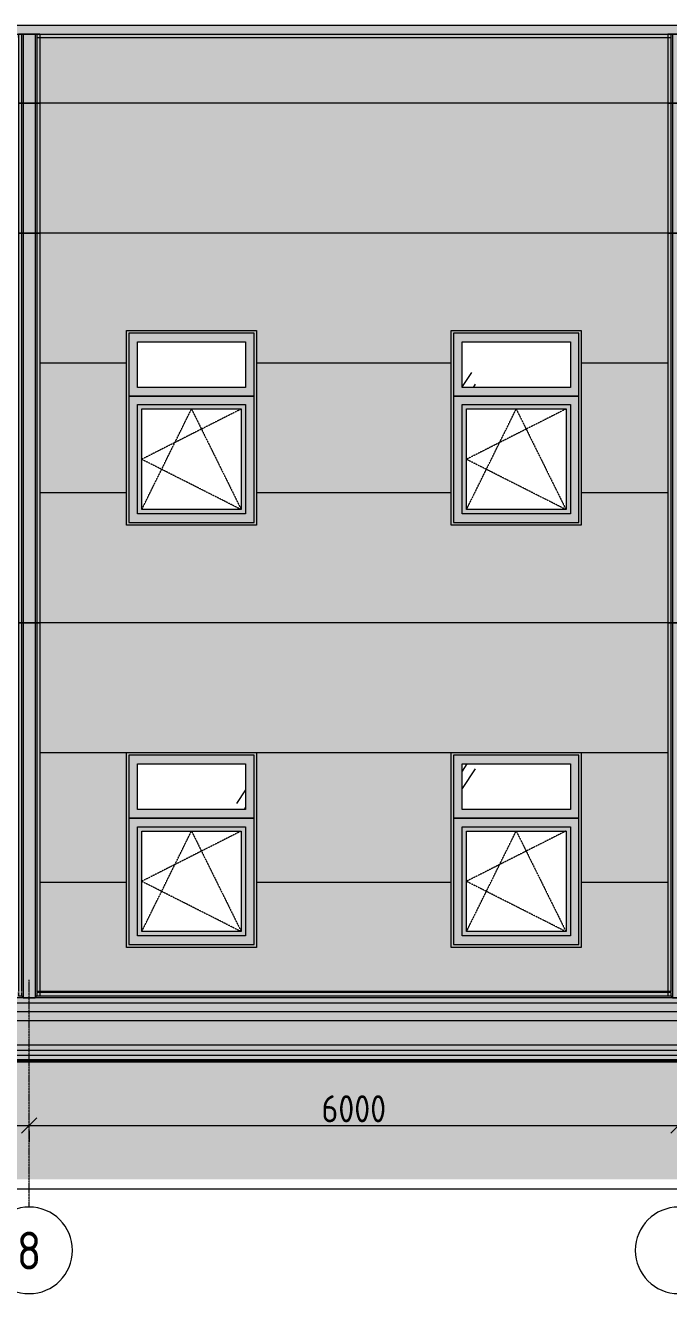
# Model space of a CAD drawing. Header units: millimetres. Extents: x 148937 to 2048786, y 870 to 351006.
# Drawn here: x 546280 to 552222, y 316332 to 328052 of the extents above; entities that cross this region are included whole.
import ezdxf

# ---------------------------------------------------------------- set-up
doc = ezdxf.new("R2010")
doc.units = ezdxf.units.MM
doc.linetypes.add('_ШПТ__20_т__2_5__Линия сетки', pattern=[25, 20, -2.5, 0, -2.5])
doc.linetypes.add('_ШТР__2__1_', pattern=[3, 2, -1])
doc.layers.get('Defpoints').update_dxf_attribs({"color": 4})
for name, color, linetype, lineweight, true_color in [('Каркас_Импост', 7, 'Continuous', 9, 0x0080c0), ('Линии', 7, 'Continuous', 9, 0x00a600), ('Монтажный зазор', 7, 'Continuous', 9, 0x808040), ('Окна', 7, 'Continuous', 9, 0x0080c0), ('Открывание', 7, '_ШТР__2__1_', 9, 0x373737)]:
    doc.layers.add(name, color=color, linetype=linetype, lineweight=lineweight, true_color=true_color)
for name, color, linetype, lineweight in [('Обобщенные модели', 7, 'Continuous', 18), ('Оси', 72, 'Continuous', 9), ('Перекрытия', 7, 'Continuous', 18), ('Размеры', 7, 'Continuous', 9), ('Стены', 7, 'Continuous', 18), ('Элементы узлов', 7, 'Continuous', 18)]:
    doc.layers.add(name, color=color, linetype=linetype, lineweight=lineweight)
doc.styles.add('GOST Common', font='GOST Common.ttf', dxfattribs={"width": 0.9, "height": 350})
doc.styles.add('GOST Common_1', font='GOST Common.ttf', dxfattribs={"width": 0.9, "height": 250})
doc.dimstyles.new('Основной_2_5_мм', dxfattribs={"dimscale": 304.8, "dimtxt": 251.428749, "dimasz": 0.463911, "dimexe": 0.492126, "dimexo": 0.492126, "dimgap": 0.098425, "dimtad": 1, "dimdec": 3, "dimrnd": 0.001, "dimdsep": 46, "dimtxsty": 'GOST Common_1', "dimblk1": 'OBLIQUE', "dimblk2": 'OBLIQUE', "dimsah": 1, "dimcen": 0.09, "dimdle": 0.492126, "dimazin": 2, "dimtfac": 1, "dimtdec": 4, "dimtix": 1, "dimtmove": 0, "dimatfit": 3, "dimfxl": 1, "dimtvp": 1, "dimtolj": 1, "dimtzin": 0, "dimlwd": 20, "dimlwe": 20, "dimarcsym": 2})
pattern_1 = [(236.31, (995.8, 1244.6), (-1777.996, -3556.002), [641.07, -5769.6]), (236.31, (1031.34, 1137.9), (-1777.996, -3556.002), [384.64, -6026.03]), (236.31, (818, 1137.9), (-1777.996, -3556.002), [384.64, -6026.03])]

# ---------------------------------------------------------------- blocks, each defined once
blk = doc.blocks.new('102_Окно_1Створка_Ф_ГОСТ23166-99 - 1160х1750_1170_h-V5-_О__Ф__1-10__Южный')
at = {"layer": 'Каркас_Импост', "true_color": 0xf7fbf5}
h = blk.add_hatch(color=7, dxfattribs=at)
h.paths.add_polyline_path([(34960, 5995), (35080, 5995), (35080, 6575), (33920, 6575), (33920, 5995), (34158, 5995)], flags=0)
h.paths.add_polyline_path([(35000, 6075), (34000, 6075), (34000, 6495), (35000, 6495), (35000, 6300)], flags=0)
h = blk.add_hatch(color=7, dxfattribs=at)
h.paths.add_polyline_path([(34000, 4825), (35080, 4825), (35080, 5995), (33920, 5995), (33920, 4825), (33970, 4825)], flags=0)
h.paths.add_polyline_path([(34000, 4905), (34000, 5915), (35000, 5915), (35000, 4905), (34040, 4905)], flags=0)
h = blk.add_hatch(color=7, dxfattribs=at)
h.paths.add_polyline_path([(34000, 4905), (35000, 4905), (35000, 5915), (34000, 5915), (34000, 5100)], flags=0)
h.paths.add_polyline_path([(34040, 4945), (34040, 5875), (34960, 5875), (34960, 4945), (34158, 4945)], flags=0)
at = {"layer": 'Монтажный зазор', "true_color": 0x7f7f7f}
h = blk.add_hatch(color=8, dxfattribs=at)
h.paths.add_polyline_path([(33920, 4800), (35100, 4800), (35100, 6600), (33900, 6600), (33900, 4800)], flags=0)
h.paths.add_polyline_path([(34960, 4825), (33920, 4825), (33920, 6575), (35080, 6575), (35080, 4825), (35000, 4825)], flags=0)
at = {"layer": 'Монтажный зазор'}
h = blk.add_hatch(dxfattribs=at)
h.set_pattern_fill('FP_1', style=0, pattern_type=2)
h.set_pattern_definition(pattern_1)
h.paths.add_polyline_path([(34158, 6075), (35000, 6075), (35000, 6495), (34000, 6495), (34000, 6075), (34040, 6075)], flags=0)
at = {"layer": 'Каркас_Импост', "color": 7}
for p, q in [((33920, 6575), (33920, 5995)), ((35080, 6575), (33920, 6575)), ((35080, 5995), (35080, 6575)), ((34000, 6495), (35000, 6495)), ((34000, 6075), (34000, 6495)), ((35000, 6495), (35000, 6075)), ((33920, 5995), (35080, 5995)), ((33920, 5995), (33920, 4825)), ((35080, 5995), (33920, 5995)), ((35000, 6075), (34000, 6075)), ((35080, 4825), (35080, 5995)), ((34000, 5915), (35000, 5915)), ((34000, 4905), (34000, 5915)), ((34040, 5875), (34960, 5875)), ((34040, 4945), (34040, 5875)), ((34960, 5875), (34960, 4945)), ((35000, 5915), (35000, 4905)), ((34960, 4945), (34040, 4945)), ((33920, 4825), (35080, 4825)), ((35000, 4905), (34000, 4905))]:
    blk.add_line(p, q, dxfattribs=at)
at = {"layer": 'Открывание', "color": 7}
for p, q in [((34040, 4945), (34500, 5875)), ((34960, 5875), (34040, 5410)), ((34500, 5875), (34960, 4945)), ((34960, 4945), (34040, 5410))]:
    blk.add_line(p, q, dxfattribs=at)
blk = doc.blocks.new('102_Окно_1Створка_Ф_ГОСТ23166-99 - 1160х1750_1170_h-V6-_О__Ф__1-10__Южный')
at = {"layer": 'Каркас_Импост', "true_color": 0xf7fbf5}
h = blk.add_hatch(color=7, dxfattribs=at)
h.paths.add_polyline_path([(37040, 5995), (38080, 5995), (38080, 6575), (36920, 6575), (36920, 5995), (37000, 5995)], flags=0)
h.paths.add_polyline_path([(37000, 6075), (37000, 6495), (38000, 6495), (38000, 6075), (37040, 6075)], flags=0)
h = blk.add_hatch(color=7, dxfattribs=at)
h.paths.add_polyline_path([(38000, 4825), (38080, 4825), (38080, 5995), (36920, 5995), (36920, 4825), (37960, 4825)], flags=0)
h.paths.add_polyline_path([(37000, 4905), (37000, 5915), (38000, 5915), (38000, 4905), (37040, 4905)], flags=0)
h = blk.add_hatch(color=7, dxfattribs=at)
h.paths.add_polyline_path([(37000, 4905), (38000, 4905), (38000, 5915), (37000, 5915), (37000, 5137)], flags=0)
h.paths.add_polyline_path([(37960, 4945), (37040, 4945), (37040, 5875), (37960, 5875), (37960, 5528)], flags=0)
at = {"layer": 'Монтажный зазор', "true_color": 0x7f7f7f}
h = blk.add_hatch(color=8, dxfattribs=at)
h.paths.add_polyline_path([(36900, 4800), (38100, 4800), (38100, 6600), (36900, 6600), (36900, 4825)], flags=0)
h.paths.add_polyline_path([(38030, 4825), (36920, 4825), (36920, 6575), (38080, 6575), (38080, 4825), (38033, 4825)], flags=0)
at = {"layer": 'Монтажный зазор'}
h = blk.add_hatch(dxfattribs=at)
h.set_pattern_fill('FP_1', style=0, pattern_type=2)
h.set_pattern_definition(pattern_1)
h.paths.add_polyline_path([(37960, 6075), (38000, 6075), (38000, 6495), (37000, 6495), (37000, 6075), (37040, 6075)], flags=0)
at = {"layer": 'Каркас_Импост', "color": 7}
for p, q in [((36920, 6575), (36920, 5995)), ((38080, 6575), (36920, 6575)), ((38080, 5995), (38080, 6575)), ((37000, 6495), (38000, 6495)), ((37000, 6075), (37000, 6495)), ((38000, 6495), (38000, 6075)), ((36920, 5995), (38080, 5995)), ((36920, 5995), (36920, 4825)), ((38080, 5995), (36920, 5995)), ((38000, 6075), (37000, 6075)), ((38080, 4825), (38080, 5995)), ((37000, 5915), (38000, 5915)), ((37000, 4905), (37000, 5915)), ((37040, 5875), (37960, 5875)), ((37040, 4945), (37040, 5875)), ((37960, 5875), (37960, 4945)), ((38000, 5915), (38000, 4905)), ((37960, 4945), (37040, 4945)), ((36920, 4825), (38080, 4825)), ((38000, 4905), (37000, 4905))]:
    blk.add_line(p, q, dxfattribs=at)
at = {"layer": 'Открывание', "color": 7}
for p, q in [((37040, 4945), (37500, 5875)), ((37960, 5875), (37040, 5410)), ((37500, 5875), (37960, 4945)), ((37960, 4945), (37040, 5410))]:
    blk.add_line(p, q, dxfattribs=at)
blk = doc.blocks.new('102_Окно_1Створка_Ф_ГОСТ23166-99 - 1160х1750_1170_h-V11-_О__Ф__1-10__Южный')
at = {"layer": 'Каркас_Импост', "true_color": 0xf7fbf5}
h = blk.add_hatch(color=7, dxfattribs=at)
h.paths.add_polyline_path([(34040, 2095), (35080, 2095), (35080, 2675), (33920, 2675), (33920, 2095), (34000, 2095)], flags=0)
h.paths.add_polyline_path([(35000, 2175), (34000, 2175), (34000, 2595), (35000, 2595), (35000, 2397)], flags=0)
h = blk.add_hatch(color=7, dxfattribs=at)
h.paths.add_polyline_path([(34158, 925), (35080, 925), (35080, 2095), (33920, 2095), (33920, 925), (34040, 925)], flags=0)
h.paths.add_polyline_path([(34000, 1005), (34000, 2015), (35000, 2015), (35000, 1005), (34040, 1005)], flags=0)
h = blk.add_hatch(color=7, dxfattribs=at)
h.paths.add_polyline_path([(34158, 1005), (35000, 1005), (35000, 2015), (34000, 2015), (34000, 1005), (34043, 1005)], flags=0)
h.paths.add_polyline_path([(34040, 1045), (34040, 1975), (34960, 1975), (34960, 1045), (34158, 1045)], flags=0)
at = {"layer": 'Монтажный зазор', "true_color": 0x7f7f7f}
h = blk.add_hatch(color=8, dxfattribs=at)
h.paths.add_polyline_path([(35100, 900), (35100, 2700), (33900, 2700), (33900, 900), (35080, 900)], flags=0)
h.paths.add_polyline_path([(34158, 925), (33920, 925), (33920, 2675), (35080, 2675), (35080, 925), (34238, 925)], flags=0)
at = {"layer": 'Монтажный зазор'}
h = blk.add_hatch(dxfattribs=at)
h.set_pattern_fill('FP_1', style=0, pattern_type=2)
h.set_pattern_definition(pattern_1)
h.paths.add_polyline_path([(34040, 2175), (35000, 2175), (35000, 2595), (34000, 2595), (34000, 2175)], flags=0)
at = {"layer": 'Открывание', "linetype": 'Continuous'}
h = blk.add_hatch(dxfattribs=at)
h.set_pattern_fill('FP_1', style=0, pattern_type=2)
h.set_pattern_definition(pattern_1)
h.paths.add_polyline_path([(34202, 1045), (34960, 1045), (34960, 1975), (34040, 1975), (34040, 1045), (34158, 1045)], flags=0)
at = {"layer": 'Каркас_Импост', "color": 7}
for p, q in [((33920, 2675), (33920, 2095)), ((35080, 2675), (33920, 2675)), ((34000, 2595), (35000, 2595)), ((34000, 2175), (34000, 2595)), ((35000, 2595), (35000, 2175)), ((35080, 2095), (35080, 2675)), ((35000, 2175), (34000, 2175)), ((33920, 2095), (35080, 2095)), ((33920, 2095), (33920, 925)), ((35080, 2095), (33920, 2095)), ((34000, 2015), (35000, 2015)), ((34000, 1005), (34000, 2015)), ((35000, 2015), (35000, 1005)), ((35080, 925), (35080, 2095)), ((34040, 1975), (34960, 1975)), ((34040, 1045), (34040, 1975)), ((34960, 1975), (34960, 1045)), ((35000, 1005), (34000, 1005)), ((34960, 1045), (34040, 1045)), ((33920, 925), (35080, 925))]:
    blk.add_line(p, q, dxfattribs=at)
at = {"layer": 'Открывание', "color": 7}
for p, q in [((34040, 1045), (34500, 1975)), ((34960, 1975), (34040, 1510)), ((34500, 1975), (34960, 1045)), ((34960, 1045), (34040, 1510))]:
    blk.add_line(p, q, dxfattribs=at)
blk = doc.blocks.new('102_Окно_1Створка_Ф_ГОСТ23166-99 - 1160х1750_1170_h-V12-_О__Ф__1-10__Южный')
at = {"layer": 'Каркас_Импост', "true_color": 0xf7fbf5}
h = blk.add_hatch(color=7, dxfattribs=at)
h.paths.add_polyline_path([(38000, 2095), (38080, 2095), (38080, 2675), (36920, 2675), (36920, 2095), (37960, 2095)], flags=0)
h.paths.add_polyline_path([(37000, 2175), (37000, 2595), (38000, 2595), (38000, 2175), (37040, 2175)], flags=0)
h = blk.add_hatch(color=7, dxfattribs=at)
h.paths.add_polyline_path([(36920, 925), (38080, 925), (38080, 2095), (36920, 2095), (36920, 1222)], flags=0)
h.paths.add_polyline_path([(38000, 1005), (37000, 1005), (37000, 2015), (38000, 2015), (38000, 1614)], flags=0)
h = blk.add_hatch(color=7, dxfattribs=at)
h.paths.add_polyline_path([(37000, 1005), (38000, 1005), (38000, 2015), (37000, 2015), (37000, 1222)], flags=0)
h.paths.add_polyline_path([(37960, 1045), (37040, 1045), (37040, 1975), (37960, 1975), (37960, 1614)], flags=0)
at = {"layer": 'Монтажный зазор', "true_color": 0x7f7f7f}
h = blk.add_hatch(color=8, dxfattribs=at)
h.paths.add_polyline_path([(36900, 900), (38100, 900), (38100, 2700), (36900, 2700), (36900, 925)], flags=0)
h.paths.add_polyline_path([(37960, 925), (36920, 925), (36920, 2675), (38080, 2675), (38080, 925), (38000, 925)], flags=0)
at = {"layer": 'Монтажный зазор'}
h = blk.add_hatch(dxfattribs=at)
h.set_pattern_fill('FP_1', style=0, pattern_type=2)
h.set_pattern_definition(pattern_1)
h.paths.add_polyline_path([(38000, 2175), (38000, 2595), (37000, 2595), (37000, 2175), (37960, 2175)], flags=0)
at = {"layer": 'Каркас_Импост', "color": 7}
for p, q in [((36920, 2675), (36920, 2095)), ((38080, 2675), (36920, 2675)), ((37000, 2595), (38000, 2595)), ((37000, 2175), (37000, 2595)), ((38000, 2595), (38000, 2175)), ((38080, 2095), (38080, 2675)), ((38000, 2175), (37000, 2175)), ((36920, 2095), (38080, 2095)), ((36920, 2095), (36920, 925)), ((38080, 2095), (36920, 2095)), ((37000, 2015), (38000, 2015)), ((37000, 1005), (37000, 2015)), ((38000, 2015), (38000, 1005)), ((38080, 925), (38080, 2095)), ((37040, 1975), (37960, 1975)), ((37040, 1045), (37040, 1975)), ((37960, 1975), (37960, 1045)), ((38000, 1005), (37000, 1005)), ((37960, 1045), (37040, 1045)), ((36920, 925), (38080, 925))]:
    blk.add_line(p, q, dxfattribs=at)
at = {"layer": 'Открывание', "color": 7}
for p, q in [((37040, 1045), (37500, 1975)), ((37960, 1975), (37040, 1510)), ((37500, 1975), (37960, 1045)), ((37960, 1045), (37040, 1510))]:
    blk.add_line(p, q, dxfattribs=at)
blk = doc.blocks.new('190_ФЭ_Цоколь_Типовой - ФЭ-Ц1_140х80-1285859-_О__Ф__1-10__Южный')
at = {"layer": 'Обобщенные модели', "true_color": 0x9ea0a1}
h = blk.add_hatch(color=253, dxfattribs=at)
h.paths.add_polyline_path([(32866, 482), (32928, 482), (32931, 491), (27069, 491), (27072, 482), (32720, 482)], flags=0)
h.paths.add_polyline_path([(20010, 482), (20928, 482), (20931, 491), (20000, 491), (20000, 482)], flags=0)
h.paths.add_polyline_path([(45048, 482), (45048, 482), (45051, 491), (39069, 491), (39072, 482), (44493, 482)], flags=0)
h.paths.add_polyline_path([(21072, 482), (26928, 482), (26931, 491), (21069, 491), (21072, 482)], flags=0)
h.paths.add_polyline_path([(38928, 482), (38928, 482), (38931, 491), (33069, 491), (33072, 482), (38876, 482)], flags=0)
h = blk.add_hatch(color=253, dxfattribs=at)
h.paths.add_polyline_path([(20000, 452), (20928, 452), (20928, 482), (20000, 482)], flags=0)
h.paths.add_polyline_path([(45048, 452), (45048, 482), (39072, 482), (39072, 452), (44493, 452)], flags=0)
h.paths.add_polyline_path([(21235, 452), (26928, 452), (26928, 482), (21072, 482), (21072, 452), (21124, 452)], flags=0)
h.paths.add_polyline_path([(38928, 452), (38928, 452), (38928, 482), (33072, 482), (33072, 452), (38928, 452)], flags=0)
h.paths.add_polyline_path([(27235, 452), (32928, 452), (32928, 482), (27072, 482), (27072, 452), (27124, 452)], flags=0)
for points in [[(45125, 435), (45065, 435), (45048, 452), (39072, 452), (39055, 435), (38945, 435), (38928, 452), (33072, 452), (33055, 435), (32945, 435), (32928, 452), (27072, 452), (27055, 435), (26945, 435), (26928, 452), (21072, 452), (21055, 435), (20945, 435), (20928, 452), (20000, 452), (20000, 435), (45065, 435)], [(20000, 385), (45295, 385), (45295, 435), (20000, 435)], [(33010, 305), (45433, 305), (45294, 385), (20000, 385), (20000, 305), (32990, 305)], [(45125, 225), (45433, 225), (45433, 305), (20000, 305), (20000, 225), (44493, 225)]]:
    blk.add_hatch(color=253, dxfattribs=at).paths.add_polyline_path(points, flags=0)
at = {"layer": 'Линии', "color": 7, "lineweight": 18}
for p, q in [((38902, 492), (33098, 492)), ((20000, 225), (45433, 225))]:
    blk.add_line(p, q, dxfattribs=at)
at = {"layer": 'Обобщенные модели'}
for p, q in [((38931, 491), (33069, 491)), ((38928, 482), (33072, 482)), ((45295, 435), (20000, 435)), ((45295, 385), (20000, 385)), ((33072, 452), (38928, 452)), ((45433, 305), (20000, 305))]:
    blk.add_line(p, q, dxfattribs=at)
blk = doc.blocks.new('190_ФЭ_Стена_Стык вертикальный - ФЭ-C1_110-1292203-_О__Ф__1-10__Южный')
at = {"layer": 'Обобщенные модели', "true_color": 0xcfd0cf}
for points in [[(20928, 492), (20928, 3900), (20902, 3900), (20902, 492)], [(20945, 435), (20945, 3900), (20928, 3900), (20928, 492), (20931, 491), (20928, 482), (20928, 452), (20941, 439)], [(20990, 435), (21055, 435), (21055, 3900), (20945, 3900), (20945, 435)], [(21055, 435), (21072, 452), (21072, 482), (21069, 491), (21072, 492), (21072, 3900), (21055, 3900), (21055, 439)], [(21098, 492), (21098, 3900), (21072, 3900), (21072, 492)]]:
    blk.add_hatch(color=254, dxfattribs=at).paths.add_polyline_path(points, flags=0)
at = {"layer": 'Линии', "color": 7, "lineweight": 18}
for p, q in [((20928, 3900), (20902, 3900)), ((20902, 3900), (20902, 491)), ((20945, 3900), (20928, 3900)), ((21055, 3900), (20945, 3900)), ((21072, 3900), (21055, 3900)), ((21098, 3900), (21072, 3900)), ((21098, 3900), (21098, 491)), ((20902, 482), (20902, 452)), ((21098, 482), (21098, 452)), ((20902, 452), (20928, 452)), ((20928, 452), (20945, 435)), ((20945, 435), (21055, 435)), ((21055, 435), (21072, 452)), ((21072, 452), (21098, 452))]:
    blk.add_line(p, q, dxfattribs=at)
at = {"layer": 'Обобщенные модели'}
for p, q in [((20928, 3900), (20928, 491)), ((20945, 3900), (20945, 435)), ((21055, 3900), (21055, 435)), ((21072, 3900), (21072, 491)), ((20928, 482), (20928, 452)), ((21072, 482), (21072, 452))]:
    blk.add_line(p, q, dxfattribs=at)
blk = doc.blocks.new('190_ФЭ_Стена_Стык вертикальный - ФЭ-C1_110-1291943-_О__Ф__1-10__Южный')
at = {"layer": 'Обобщенные модели', "true_color": 0xcfd0cf}
for points in [[(20928, 7500), (20928, 8700), (20902, 8700), (20903, 7500), (20912, 7500)], [(20945, 7500), (20945, 8700), (20928, 8700), (20928, 7500)], [(21055, 7500), (21055, 8700), (20945, 8700), (20945, 7500), (21010, 7500)], [(21055, 7500), (21072, 7500), (21072, 8700), (21055, 8700), (21055, 7877)], [(21098, 7500), (21098, 8700), (21072, 8700), (21072, 7500), (21097, 7500)]]:
    blk.add_hatch(color=254, dxfattribs=at).paths.add_polyline_path(points, flags=0)
at = {"layer": 'Линии', "color": 7, "lineweight": 18}
for p, q in [((20928, 8700), (20902, 8700)), ((20902, 8700), (20902, 7500)), ((20945, 8700), (20928, 8700)), ((21055, 8700), (20945, 8700)), ((21072, 8700), (21055, 8700)), ((21098, 8700), (21072, 8700)), ((21098, 8700), (21098, 7500)), ((20902, 7500), (20928, 7500)), ((20928, 7500), (20945, 7500)), ((20945, 7500), (21055, 7500)), ((21055, 7500), (21072, 7500)), ((21072, 7500), (21098, 7500))]:
    blk.add_line(p, q, dxfattribs=at)
at = {"layer": 'Обобщенные модели'}
for p, q in [((20928, 8700), (20928, 7500)), ((20945, 8700), (20945, 7500)), ((21055, 8700), (21055, 7500)), ((21072, 8700), (21072, 7500))]:
    blk.add_line(p, q, dxfattribs=at)
blk = doc.blocks.new('190_ФЭ_Стена_Стык вертикальный - ФЭ-C1_110-1292370-_О__Ф__1-10__Южный')
at = {"layer": 'Обобщенные модели', "true_color": 0xcfd0cf}
for points in [[(20916, 3900), (20928, 3900), (20928, 7500), (20902, 7500), (20902, 3900)], [(20928, 3900), (20945, 3900), (20945, 7500), (20928, 7500), (20928, 3926)], [(21055, 3900), (21055, 7500), (20945, 7500), (20945, 3900), (21010, 3900)], [(21055, 3900), (21072, 3900), (21072, 7500), (21055, 7500), (21055, 3919)], [(21077, 3900), (21098, 3900), (21098, 7500), (21072, 7500), (21072, 3900)]]:
    blk.add_hatch(color=254, dxfattribs=at).paths.add_polyline_path(points, flags=0)
at = {"layer": 'Линии', "color": 7, "lineweight": 18}
for p, q in [((20928, 7500), (20902, 7500)), ((20902, 7500), (20902, 3900)), ((20945, 7500), (20928, 7500)), ((21055, 7500), (20945, 7500)), ((21072, 7500), (21055, 7500)), ((21098, 7500), (21072, 7500)), ((21098, 7500), (21098, 3900)), ((20902, 3900), (20928, 3900)), ((20928, 3900), (20945, 3900)), ((20945, 3900), (21055, 3900)), ((21055, 3900), (21072, 3900)), ((21072, 3900), (21098, 3900))]:
    blk.add_line(p, q, dxfattribs=at)
at = {"layer": 'Обобщенные модели'}
for p, q in [((20928, 7500), (20928, 3900)), ((20945, 7500), (20945, 3900)), ((21055, 7500), (21055, 3900)), ((21072, 7500), (21072, 3900))]:
    blk.add_line(p, q, dxfattribs=at)
blk = doc.blocks.new('190_ФЭ_Стена_Стык вертикальный - ФЭ-C1_110-1306445-_О__Ф__1-10__Южный')
at = {"layer": 'Обобщенные модели', "true_color": 0xcfd0cf}
for points in [[(20928, 8700), (20928, 9307), (20902, 9307), (20902, 8700)], [(20945, 8700), (20945, 9340), (20928, 9340), (20928, 8700)], [(20990, 8700), (21055, 8700), (21055, 9340), (20945, 9340), (20945, 8700)], [(21055, 8700), (21072, 8700), (21072, 9340), (21055, 9340), (21055, 8760)], [(21098, 8700), (21098, 9307), (21072, 9307), (21072, 8700)]]:
    blk.add_hatch(color=254, dxfattribs=at).paths.add_polyline_path(points, flags=0)
at = {"layer": 'Линии', "color": 7, "lineweight": 18}
for p, q in [((20928, 9340), (20902, 9340)), ((20902, 9340), (20902, 8700)), ((20945, 9340), (20928, 9340)), ((21055, 9340), (20945, 9340)), ((21072, 9340), (21055, 9340)), ((21098, 9340), (21072, 9340)), ((21098, 9340), (21098, 8700)), ((20902, 8700), (20928, 8700)), ((20928, 8700), (20945, 8700)), ((20945, 8700), (21055, 8700)), ((21055, 8700), (21072, 8700)), ((21072, 8700), (21098, 8700))]:
    blk.add_line(p, q, dxfattribs=at)
at = {"layer": 'Обобщенные модели'}
for p, q in [((20928, 9340), (20928, 8700)), ((20945, 9340), (20945, 8700)), ((21055, 9340), (21055, 8700)), ((21072, 9340), (21072, 8700))]:
    blk.add_line(p, q, dxfattribs=at)
blk = doc.blocks.new('190_ФЭ_Парапет_Сэндвич - ФЭ-К1_150-1300843-_О__Ф__1-10__Южный')
at = {"layer": 'Обобщенные модели', "true_color": 0xcfd0cf}
for points in [[(45139, 9340), (45295, 9340), (45295, 9420), (14705, 9420), (14705, 9340), (45125, 9340)], [(32866, 9307), (32928, 9307), (32928, 9340), (33072, 9340), (33072, 9307), (38928, 9307), (38928, 9340), (39072, 9340), (39072, 9307), (45048, 9307), (45048, 9340), (15072, 9340), (15072, 9307), (20928, 9307), (20928, 9340), (21072, 9340), (21072, 9307), (26928, 9307), (26928, 9340), (27072, 9340), (27072, 9307), (27698, 9307)]]:
    blk.add_hatch(color=254, dxfattribs=at).paths.add_polyline_path(points, flags=0)
at = {"layer": 'Линии', "color": 7, "lineweight": 18}
for p, q in [((45295, 9420), (14705, 9420)), ((14705, 9340), (45295, 9340)), ((33072, 9307), (38928, 9307))]:
    blk.add_line(p, q, dxfattribs=at)
blk = doc.blocks.new('Ось сетки - Круг_Ø8 мм-6577-_О__Ф__1-10__Южный')
at = {"layer": 'Оси', "lineweight": 20}
for start, end in [(360, 180), (180, 360)]:
    blk.add_arc((0, -1900), 400, start, end, dxfattribs=at)
blk = doc.blocks.new('_Oblique')
at = {"color": 0, "linetype": 'ByBlock', "lineweight": -2}
blk.add_line((-0.5, -0.5), (0.5, 0.5), dxfattribs=at)
blk = doc.blocks.new('*D392')
at = {"layer": 'Defpoints', "color": 0, "transparency": 16777216}
for p in [(540314, 317985), (546314, 317985), (546314, 317885)]:
    blk.add_point(p, dxfattribs=at)
at = {"layer": 'Размеры', "color": 0, "lineweight": 20, "transparency": 16777216}
for p, q in [((540164, 317885), (546464, 317885)), ((540314, 317835), (540314, 317735)), ((546314, 317835), (546314, 317735))]:
    blk.add_line(p, q, dxfattribs=at)
at = {"layer": 'Размеры', "color": 0, "lineweight": 20, "transparency": 16777216, "xscale": 141.4, "yscale": 141.4, "zscale": 141.4, "rotation": 180}
blk.add_blockref('_Oblique', (540314, 317885), dxfattribs=at)
at = {"layer": 'Размеры', "color": 0, "lineweight": 20, "transparency": 16777216, "xscale": 141.4, "yscale": 141.4, "zscale": 141.4}
blk.add_blockref('_Oblique', (546314, 317885), dxfattribs=at)
at = {"layer": 'Размеры', "color": 0, "lineweight": 20, "transparency": 16777216, "insert": (543314, 318040), "char_height": 250, "width": 756.84, "attachment_point": 5, "style": 'GOST Common_1'}
blk.add_mtext('\\A1;6000', dxfattribs=at)
blk = doc.blocks.new('*D393')
at = {"layer": 'Defpoints', "color": 0, "transparency": 16777216}
for p in [(546314, 317985), (552314, 317985), (552314, 317885)]:
    blk.add_point(p, dxfattribs=at)
at = {"layer": 'Размеры', "color": 0, "lineweight": 20, "transparency": 16777216}
for p, q in [((546164, 317885), (552464, 317885)), ((546314, 317835), (546314, 317735)), ((552314, 317835), (552314, 317735))]:
    blk.add_line(p, q, dxfattribs=at)
at = {"layer": 'Размеры', "color": 0, "lineweight": 20, "transparency": 16777216, "xscale": 141.4, "yscale": 141.4, "zscale": 141.4, "rotation": 180}
blk.add_blockref('_Oblique', (546314, 317885), dxfattribs=at)
at = {"layer": 'Размеры', "color": 0, "lineweight": 20, "transparency": 16777216, "xscale": 141.4, "yscale": 141.4, "zscale": 141.4}
blk.add_blockref('_Oblique', (552314, 317885), dxfattribs=at)
at = {"layer": 'Размеры', "color": 0, "lineweight": 20, "transparency": 16777216, "insert": (549314, 318040), "char_height": 250, "width": 756.84, "attachment_point": 5, "style": 'GOST Common_1'}
blk.add_mtext('\\A1;6000', dxfattribs=at)
blk = doc.blocks.new('*D394')
at = {"layer": 'Defpoints', "color": 0, "transparency": 16777216}
for p in [(552314, 317985), (558314, 317985), (558314, 317885)]:
    blk.add_point(p, dxfattribs=at)
at = {"layer": 'Размеры', "color": 0, "lineweight": 20, "transparency": 16777216}
for p, q in [((552164, 317885), (558464, 317885)), ((552314, 317835), (552314, 317735)), ((558314, 317835), (558314, 317735))]:
    blk.add_line(p, q, dxfattribs=at)
at = {"layer": 'Размеры', "color": 0, "lineweight": 20, "transparency": 16777216, "xscale": 141.4, "yscale": 141.4, "zscale": 141.4, "rotation": 180}
blk.add_blockref('_Oblique', (552314, 317885), dxfattribs=at)
at = {"layer": 'Размеры', "color": 0, "lineweight": 20, "transparency": 16777216, "xscale": 141.4, "yscale": 141.4, "zscale": 141.4}
blk.add_blockref('_Oblique', (558314, 317885), dxfattribs=at)
at = {"layer": 'Размеры', "color": 0, "lineweight": 20, "transparency": 16777216, "insert": (555314, 318040), "char_height": 250, "width": 756.84, "attachment_point": 5, "style": 'GOST Common_1'}
blk.add_mtext('\\A1;6000', dxfattribs=at)
blk = doc.blocks.new('*D395')
at = {"layer": 'Defpoints', "color": 0, "transparency": 16777216}
for p in [(513314, 317400), (558314, 317400), (558314, 317300)]:
    blk.add_point(p, dxfattribs=at)
at = {"layer": 'Размеры', "color": 0, "lineweight": 20, "transparency": 16777216}
for p, q in [((513164, 317300), (558464, 317300)), ((513314, 317250), (513314, 317150)), ((558314, 317250), (558314, 317150))]:
    blk.add_line(p, q, dxfattribs=at)
at = {"layer": 'Размеры', "color": 0, "lineweight": 20, "transparency": 16777216, "xscale": 141.4, "yscale": 141.4, "zscale": 141.4, "rotation": 180}
blk.add_blockref('_Oblique', (513314, 317300), dxfattribs=at)
at = {"layer": 'Размеры', "color": 0, "lineweight": 20, "transparency": 16777216, "xscale": 141.4, "yscale": 141.4, "zscale": 141.4}
blk.add_blockref('_Oblique', (558314, 317300), dxfattribs=at)
at = {"layer": 'Размеры', "color": 0, "lineweight": 20, "transparency": 16777216, "insert": (535814, 317455), "char_height": 250, "width": 971.62, "attachment_point": 5, "style": 'GOST Common_1'}
blk.add_mtext('\\A1;45000', dxfattribs=at)

msp = doc.modelspace()

# ---------------------------------------------------------------- hatches: boundary and pattern name
at = {"layer": 'Перекрытия', "true_color": 0xb9d0cb}
for points in [[(559709.37897, 318531.79336), (558709.37897, 318581.79336), (533879.37897, 318581.79336), (533879.37897, 318531.79336), (559099.12643, 318531.79336)], [(559709.37897, 318481.84027), (559709.37897, 318531.79336), (533879.37897, 318531.79336), (533879.37897, 318481.84027), (559099.12643, 318481.84027)]]:
    msp.add_hatch(color=9, dxfattribs=at).paths.add_polyline_path(points, flags=0)
at = {"layer": 'Стены', "lineweight": 9, "true_color": 0xcfd0cf}
for points in [[(552216.37897, 327331.79336), (552216.37897, 327938.92889), (546412.37897, 327938.92889), (546412.37897, 327331.79336), (551347.80162, 327331.79336)], [(548764.02669, 326131.79336), (552216.37897, 326131.79336), (552216.37897, 327331.79336), (546412.37897, 327331.79336), (546412.37897, 326131.79336), (547472.13922, 326131.79336)], [(546412.37897, 324931.79336), (547214.37897, 324931.79336), (547214.37897, 325231.79336), (548414.37897, 325231.79336), (548414.37897, 324931.79336), (550214.37897, 324931.79336), (550214.37897, 325231.79336), (551414.37897, 325231.79336), (551414.37897, 324931.79336), (552216.37897, 324931.79336), (552216.37897, 326131.79336), (546412.37897, 326131.79336), (546412.37897, 324943.15723)], [(551347.80162, 322531.79336), (552216.37897, 322531.79336), (552216.37897, 323731.79336), (551414.37897, 323731.79336), (551414.37897, 323431.79336), (550214.37897, 323431.79336), (550214.37897, 323731.79336), (548414.37897, 323731.79336), (548414.37897, 323431.79336), (547214.37897, 323431.79336), (547214.37897, 323731.79336), (546412.37897, 323731.79336), (546412.37897, 322531.79336), (548764.02669, 322531.79336)], [(546412.37897, 321331.79336), (552216.37897, 321331.79336), (552216.37897, 322531.79336), (546412.37897, 322531.79336), (546412.37897, 321811.4235)], [(546609.47193, 319123.99086), (552216.37897, 319123.99086), (552216.37897, 320131.79336), (551414.37897, 320131.79336), (551414.37897, 319531.79336), (550214.37897, 319531.79336), (550214.37897, 320131.79336), (548414.37897, 320131.79336), (548414.37897, 319531.79336), (547214.37897, 319531.79336), (547214.37897, 320131.79336), (546412.37897, 320131.79336), (546412.37897, 319123.99086), (546438.87897, 319123.99086)]]:
    msp.add_hatch(color=254, dxfattribs=at).paths.add_polyline_path(points, flags=0)
h = msp.add_hatch(color=254, dxfattribs=at)
h.paths.add_polyline_path([(550055.91416, 323731.79336), (550214.37897, 323731.79336), (550214.37897, 324931.79336), (548414.37897, 324931.79336), (548414.37897, 323731.79336), (548764.02669, 323731.79336)], flags=0)
h.paths.add_polyline_path([(546438.87897, 323731.79336), (547214.37897, 323731.79336), (547214.37897, 324931.79336), (546412.37897, 324931.79336), (546412.37897, 323731.79336)], flags=0)
h.paths.add_polyline_path([(551414.37897, 323731.79336), (552216.37897, 323731.79336), (552216.37897, 324931.79336), (551414.37897, 324931.79336), (551414.37897, 324160.2238)], flags=0)
h = msp.add_hatch(color=254, dxfattribs=at)
h.paths.add_polyline_path([(550055.91416, 320131.79336), (550214.37897, 320131.79336), (550214.37897, 321331.79336), (548414.37897, 321331.79336), (548414.37897, 320131.79336), (548764.02669, 320131.79336)], flags=0)
h.paths.add_polyline_path([(546438.87897, 320131.79336), (547214.37897, 320131.79336), (547214.37897, 321331.79336), (546412.37897, 321331.79336), (546412.37897, 320131.79336)], flags=0)
h.paths.add_polyline_path([(552216.37897, 320131.79336), (552216.37897, 321331.79336), (551414.37897, 321331.79336), (551414.37897, 320131.79336), (552189.87897, 320131.79336)], flags=0)
at = {"layer": 'Стены', "true_color": 0x9ea0a1}
msp.add_hatch(color=253, dxfattribs=at).paths.add_polyline_path([(533314.37897, 318631.79336), (558729.37897, 318631.79336), (558729.37897, 318856.79336), (533314.37897, 318856.79336), (533314.37897, 318679.68976)], flags=0)
at = {"layer": 'Стены', "true_color": 0xbabfc5}
msp.add_hatch(color=9, dxfattribs=at).paths.add_polyline_path([(533859.37897, 318531.79336), (533879.37897, 318531.79336), (533879.37897, 318581.79336), (558439.37897, 318581.79336), (558439.37897, 318631.79336), (533324.37897, 318631.79336), (533324.37897, 318581.79336), (533859.37897, 318581.79336)], flags=0)
at = {"layer": 'Элементы узлов', "true_color": 0xffffff}
msp.add_hatch(color=7, dxfattribs=at).paths.add_polyline_path([(510643.37897, 317386.77945), (560600.1681, 317386.77945), (560600.1681, 318483.84027), (510643.37897, 318483.84027)], flags=0)

# ---------------------------------------------------------------- linework, layer by layer
at = {"layer": 'Линии', "color": 7, "lineweight": 18}
for p, q in [((552216.37897, 327331.79336), (546412.37897, 327331.79336)), ((552216.37897, 326131.79336), (546412.37897, 326131.79336)), ((547214.37897, 323431.79336), (547214.37897, 325231.79336)), ((547214.37897, 325231.79336), (548414.37897, 325231.79336)), ((548414.37897, 325231.79336), (548414.37897, 323431.79336)), ((550214.37897, 323431.79336), (550214.37897, 325231.79336)), ((550214.37897, 325231.79336), (551414.37897, 325231.79336)), ((551414.37897, 325231.79336), (551414.37897, 323431.79336)), ((547214.37897, 324931.79336), (546412.37897, 324931.79336)), ((550214.37897, 324931.79336), (548414.37897, 324931.79336)), ((552216.37897, 324931.79336), (551414.37897, 324931.79336)), ((547214.37897, 323731.79336), (546412.37897, 323731.79336)), ((550214.37897, 323731.79336), (548414.37897, 323731.79336)), ((552216.37897, 323731.79336), (551414.37897, 323731.79336)), ((548414.37897, 323431.79336), (547214.37897, 323431.79336)), ((551414.37897, 323431.79336), (550214.37897, 323431.79336)), ((552216.37897, 322531.79336), (546412.37897, 322531.79336)), ((546412.37897, 321331.79336), (552216.37897, 321331.79336)), ((547214.37897, 319531.79336), (547214.37897, 321331.79336)), ((548414.37897, 321331.79336), (548414.37897, 319531.79336)), ((550214.37897, 319531.79336), (550214.37897, 321331.79336)), ((551414.37897, 321331.79336), (551414.37897, 319531.79336)), ((547214.37897, 320131.79336), (546412.37897, 320131.79336)), ((550214.37897, 320131.79336), (548414.37897, 320131.79336)), ((552216.37897, 320131.79336), (551414.37897, 320131.79336)), ((548414.37897, 319531.79336), (547214.37897, 319531.79336)), ((551414.37897, 319531.79336), (550214.37897, 319531.79336)), ((533314.37897, 318631.79336), (558729.37897, 318631.79336)), ((533879.37897, 318581.79336), (558709.37897, 318581.79336))]:
    msp.add_line(p, q, dxfattribs=at)
at = {"layer": 'Линии', "color": 7, "lineweight": 50}
msp.add_line((560596.1681, 318481.84027), (510639.37897, 318481.84027), dxfattribs=at)
at = {"layer": 'Оси', "linetype": '_ШПТ__20_т__2_5__Линия сетки'}
msp.add_line((546314.37897, 317131.79336), (546314.37897, 319231.79336), dxfattribs=at)
at = {"layer": 'Перекрытия'}
msp.add_line((559709.37897, 318531.79336), (533879.37897, 318531.79336), dxfattribs=at)

# ---------------------------------------------------------------- block references
at = {"layer": 'Обобщенные модели'}
for name, p in [('190_ФЭ_Парапет_Сэндвич - ФЭ-К1_150-1300843-_О__Ф__1-10__Южный', (513314.37897, 318631.79336)), ('190_ФЭ_Стена_Стык вертикальный - ФЭ-C1_110-1306445-_О__Ф__1-10__Южный', (525314.37897, 318631.79336)), ('190_ФЭ_Стена_Стык вертикальный - ФЭ-C1_110-1306445-_О__Ф__1-10__Южный', (531314.37897, 318631.79336)), ('190_ФЭ_Стена_Стык вертикальный - ФЭ-C1_110-1291943-_О__Ф__1-10__Южный', (525314.37897, 318631.79336)), ('190_ФЭ_Стена_Стык вертикальный - ФЭ-C1_110-1291943-_О__Ф__1-10__Южный', (531314.37897, 318631.79336)), ('190_ФЭ_Стена_Стык вертикальный - ФЭ-C1_110-1292370-_О__Ф__1-10__Южный', (525314.37897, 318631.79336)), ('190_ФЭ_Стена_Стык вертикальный - ФЭ-C1_110-1292370-_О__Ф__1-10__Южный', (531314.37897, 318631.79336)), ('190_ФЭ_Стена_Стык вертикальный - ФЭ-C1_110-1292203-_О__Ф__1-10__Южный', (525314.37897, 318631.79336)), ('190_ФЭ_Стена_Стык вертикальный - ФЭ-C1_110-1292203-_О__Ф__1-10__Южный', (531314.37897, 318631.79336)), ('190_ФЭ_Цоколь_Типовой - ФЭ-Ц1_140х80-1285859-_О__Ф__1-10__Южный', (513314.37897, 318631.79336))]:
    msp.add_blockref(name, p, dxfattribs=at)
at = {"layer": 'Окна', "color": 7}
for name in ['102_Окно_1Створка_Ф_ГОСТ23166-99 - 1160х1750_1170_h-V5-_О__Ф__1-10__Южный', '102_Окно_1Створка_Ф_ГОСТ23166-99 - 1160х1750_1170_h-V6-_О__Ф__1-10__Южный', '102_Окно_1Створка_Ф_ГОСТ23166-99 - 1160х1750_1170_h-V11-_О__Ф__1-10__Южный', '102_Окно_1Створка_Ф_ГОСТ23166-99 - 1160х1750_1170_h-V12-_О__Ф__1-10__Южный']:
    msp.add_blockref(name, (513314.37897, 318631.79336), dxfattribs=at)
at = {"layer": 'Оси', "lineweight": 20}
for p in [(546314.37897, 318631.79336), (552314.37897, 318631.79336)]:
    msp.add_blockref('Ось сетки - Круг_Ø8 мм-6577-_О__Ф__1-10__Южный', p, dxfattribs=at)

# ---------------------------------------------------------------- texts
at = {"layer": 'Оси', "insert": (546200.59831, 316904.32671), "char_height": 350, "width": 274.177125, "attachment_point": 1, "style": 'GOST Common'}
msp.add_mtext('\\fGOST Common|b0|i0|c204|p34|;\\W.9;8', dxfattribs=at)

# ---------------------------------------------------------------- dimensions: what is measured, and where the dimension line sits
at = {"layer": 'Размеры', "lineweight": 20}
for base, p1, p2, override, picture, middle in [((546314.37897, 317884.54565), (540314.37897, 317984.53055), (546314.37897, 317984.53055), {"dimpost": '<>', "dimfxl": 6000}, '*D392', (543314.37897, 318039.54565)), ((552314.37897, 317884.54565), (546314.37897, 317984.53055), (552314.37897, 317984.53055), {"dimpost": '<>', "dimfxl": 6000}, '*D393', (549314.37897, 318039.54565)), ((558314.37897, 317884.54565), (552314.37897, 317984.53055), (558314.37897, 317984.53055), {"dimpost": '<>', "dimfxl": 6000}, '*D394', (555314.37897, 318039.54565)), ((558314.37897, 317300.02443), (513314.37897, 317400.00933), (558314.37897, 317400.00933), {"dimpost": '<>', "dimfxl": 45000}, '*D395', (535814.37897, 317455.02443))]:
    dim = msp.add_linear_dim(base=base, p1=p1, p2=p2, dimstyle='Основной_2_5_мм', override=override, dxfattribs=at)
    dim.commit()
    dim.dimension.update_dxf_attribs({"geometry": picture, "text_midpoint": middle})

doc.saveas('drawing.dxf')
